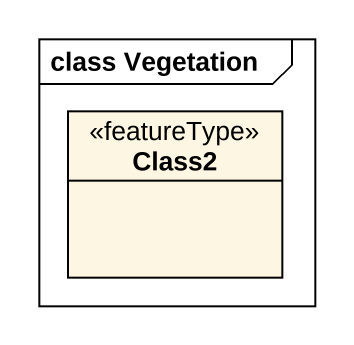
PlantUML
@startuml
mainframe class Vegetation
hide circle
hide empty members
class Class2 <<featureType>>
@enduml
